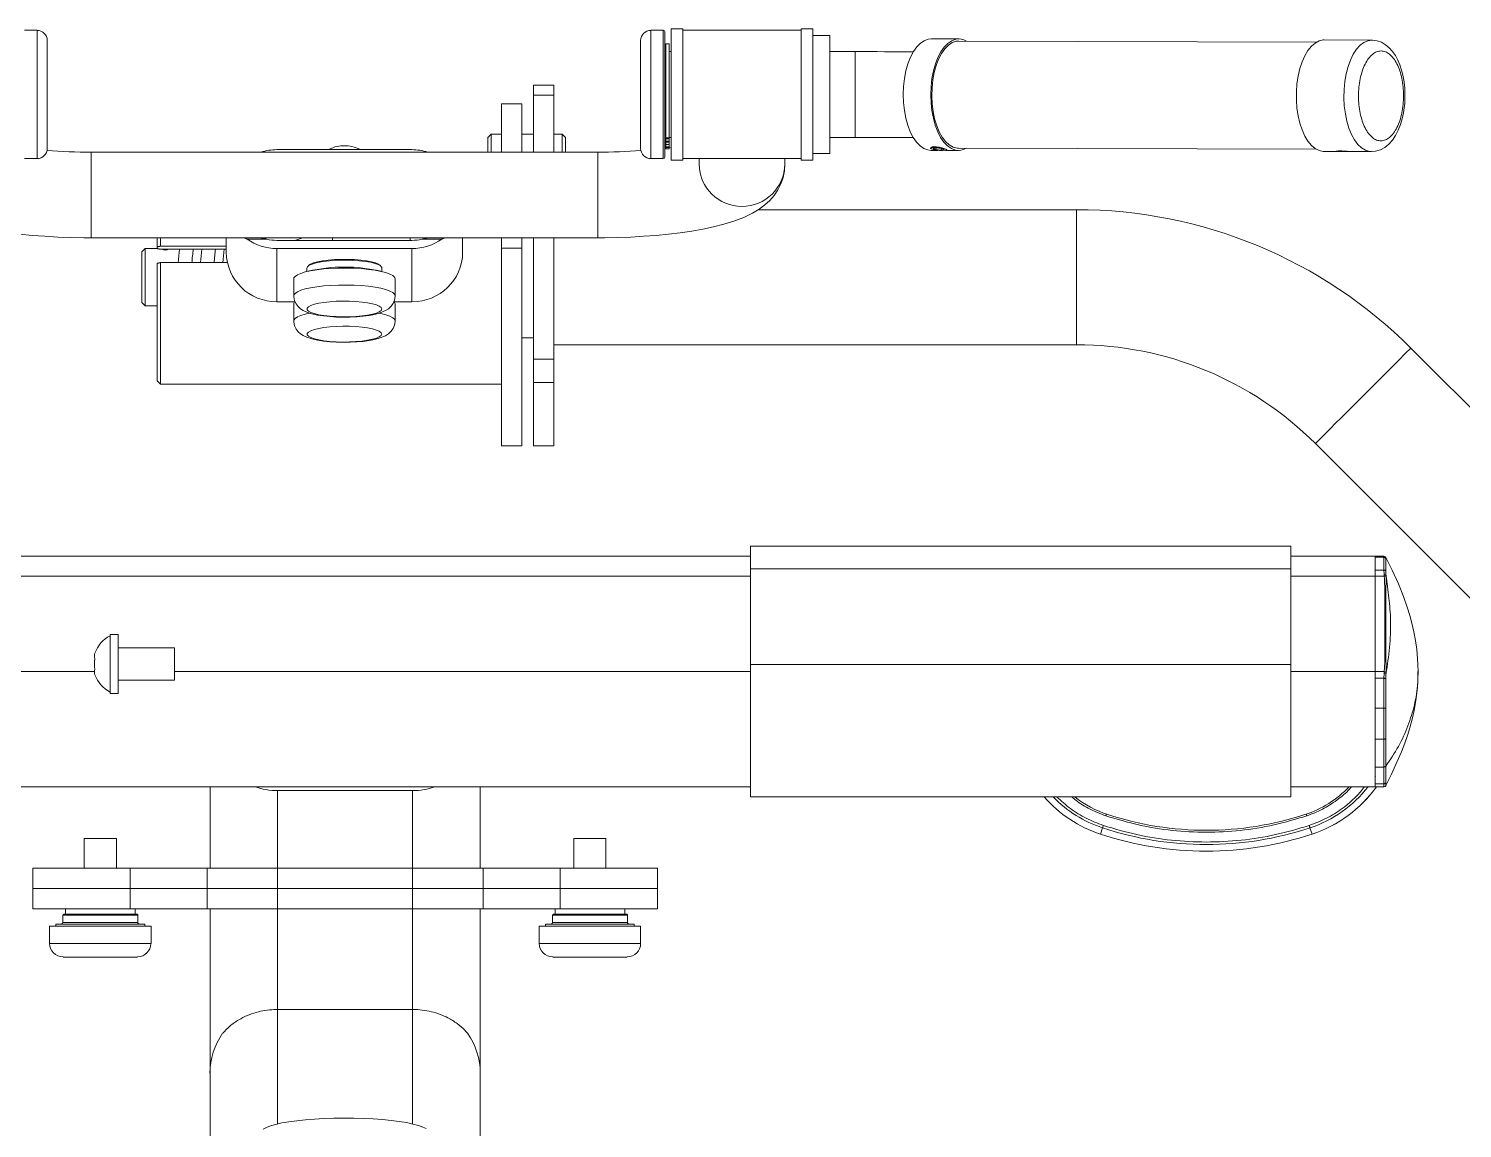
# Model space of a CAD drawing. Extents: x -32840 to 422982, y 280745 to 888746.
# Drawn here: x 221009.3 to 221427.2, y 401442.3 to 401762.9 of the extents above; entities that cross this region are included whole.
import ezdxf

# ---------------------------------------------------------------- set-up
doc = ezdxf.new("R2010")
doc.units = 0
doc.header["$LTSCALE"] = 1000
doc.layers.add('A-FUR', color=33, linetype='Continuous', plot=False, transparency=0.5)

# ---------------------------------------------------------------- blocks, each defined once
blk = doc.blocks.new('REC-GYM-08')
at = {"linetype": 'Continuous', "lineweight": 15}
for p, q in [((326.718, -691.905), (326.572, -691.905)), ((326.718, -693.268), (326.718, -691.905)), ((334.017, -691.905), (333.872, -691.905)), ((333.872, -691.905), (333.872, -693.402)), ((334.017, -693.402), (334.017, -691.905)), ((334.246, -691.886), (334.108, -691.886)), ((334.108, -691.886), (334.108, -692.45)), ((334.246, -691.886), (334.246, -692.45)), ((335.624, -691.905), (334.246, -691.905)), ((335.761, -691.886), (335.624, -691.886)), ((335.624, -693.421), (335.624, -691.886)), ((335.761, -693.421), (335.761, -691.886)), ((326.836, -693.171), (326.836, -692.024)), ((333.754, -692.024), (333.754, -693.283)), ((334.037, -691.925), (334.037, -693.382)), ((334.088, -692.063), (334.049, -692.063)), ((334.049, -693.159), (334.049, -692.063)), ((334.088, -693.159), (334.088, -692.063)), ((335.958, -691.965), (335.761, -691.965)), ((335.958, -691.965), (335.958, -693.342)), ((337.462, -692.006), (337.142, -692.005)), ((341.635, -692.043), (337.462, -692.031)), ((342.279, -692.019), (341.724, -692.018)), ((334.049, -692.213), (334.037, -692.213)), ((334.108, -692.154), (334.088, -692.154)), ((336.256, -692.154), (335.958, -692.154)), ((336.256, -692.154), (336.256, -693.154)), ((332.742, -692.545), (332.505, -692.545)), ((332.505, -692.663), (332.505, -692.545)), ((332.742, -692.545), (332.742, -692.663)), ((334.108, -692.45), (334.108, -693.421)), ((334.246, -692.45), (334.246, -693.421)), ((332.742, -692.663), (332.505, -692.663)), ((332.505, -693.326), (332.505, -692.663)), ((332.742, -693.326), (332.742, -692.663)), ((332.368, -692.763), (332.131, -692.763)), ((332.131, -693.326), (332.131, -692.763)), ((332.368, -693.326), (332.368, -692.763)), ((334.037, -693.094), (334.049, -693.094)), ((326.836, -693.283), (326.836, -693.171)), ((332.013, -693.117), (331.974, -693.157)), ((331.974, -693.326), (331.974, -693.157)), ((332.131, -693.117), (332.013, -693.117)), ((332.013, -693.117), (332.013, -693.326)), ((332.505, -693.117), (332.368, -693.117)), ((332.84, -693.117), (332.742, -693.117)), ((332.879, -693.157), (332.84, -693.117)), ((332.84, -693.326), (332.84, -693.117)), ((332.879, -693.157), (332.879, -693.326)), ((334.049, -693.159), (334.088, -693.159)), ((334.049, -693.169), (334.049, -693.159)), ((334.049, -693.169), (334.088, -693.169)), ((334.049, -693.199), (334.049, -693.169)), ((334.049, -693.199), (334.088, -693.199)), ((334.049, -693.209), (334.049, -693.199)), ((334.049, -693.209), (334.088, -693.209)), ((334.049, -693.235), (334.049, -693.209)), ((334.049, -693.235), (334.088, -693.235)), ((334.049, -693.236), (334.049, -693.235)), ((334.049, -693.236), (334.088, -693.236)), ((334.049, -693.263), (334.049, -693.236)), ((334.088, -693.154), (334.108, -693.154)), ((334.088, -693.169), (334.088, -693.159)), ((334.088, -693.199), (334.088, -693.169)), ((334.088, -693.209), (334.088, -693.199)), ((334.088, -693.235), (334.088, -693.209)), ((334.088, -693.236), (334.088, -693.235)), ((334.088, -693.263), (334.088, -693.236)), ((335.958, -693.154), (336.256, -693.154)), ((326.572, -693.402), (326.718, -693.402)), ((326.718, -693.402), (326.718, -693.268)), ((333.254, -693.326), (327.348, -693.326)), ((327.348, -694.326), (327.348, -693.326)), ((329.513, -693.297), (331.088, -693.297)), ((333.254, -694.326), (333.254, -693.326)), ((333.872, -693.402), (334.017, -693.402)), ((334.049, -693.28), (334.037, -693.281)), ((334.049, -693.263), (334.088, -693.263)), ((334.049, -693.273), (334.049, -693.263)), ((334.049, -693.273), (334.088, -693.273)), ((334.049, -693.287), (334.049, -693.273)), ((334.049, -693.287), (334.088, -693.287)), ((334.049, -693.287), (334.088, -693.287)), ((334.049, -693.287), (334.049, -693.287)), ((334.088, -693.273), (334.088, -693.263)), ((334.108, -693.272), (334.088, -693.274)), ((334.088, -693.287), (334.088, -693.273)), ((334.088, -693.287), (334.088, -693.287)), ((334.108, -693.421), (334.246, -693.421)), ((334.246, -693.402), (335.624, -693.402)), ((334.435, -693.402), (334.435, -693.468)), ((335.435, -693.468), (335.435, -693.402)), ((335.624, -693.421), (335.761, -693.421)), ((335.761, -693.342), (335.958, -693.342)), ((337.138, -693.305), (337.216, -693.305)), ((337.139, -693.278), (337.139, -693.279)), ((337.197, -693.275), (337.165, -693.282)), ((337.165, -693.282), (337.196, -693.296)), ((337.198, -693.276), (337.196, -693.296)), ((337.196, -693.296), (337.259, -693.303)), ((337.26, -693.283), (337.197, -693.275)), ((337.259, -693.303), (337.261, -693.283)), ((337.259, -693.303), (337.291, -693.297)), ((337.291, -693.297), (337.26, -693.283)), ((337.31, -693.305), (337.459, -693.306)), ((337.317, -693.3), (337.317, -693.298)), ((337.459, -693.281), (341.632, -693.293)), ((341.721, -693.318), (341.866, -693.318)), ((341.866, -693.317), (341.866, -693.318)), ((342.037, -693.319), (342.275, -693.319)), ((338.836, -693.997), (335.126, -693.997)), ((338.836, -695.572), (338.836, -693.997)), ((327.348, -694.326), (333.254, -694.326)), ((328.116, -694.431), (328.116, -694.326)), ((328.116, -694.431), (328.116, -694.45)), ((328.155, -694.326), (328.155, -694.423)), ((328.155, -694.423), (328.923, -694.423)), ((328.923, -694.326), (328.923, -694.494)), ((329.395, -694.341), (329.166, -694.341)), ((331.088, -694.355), (329.513, -694.355)), ((330.163, -694.326), (330.163, -694.355)), ((331.068, -694.326), (331.068, -694.355)), ((331.435, -694.341), (331.207, -694.341)), ((331.679, -694.494), (331.679, -694.326)), ((332.131, -694.446), (332.131, -694.326)), ((332.368, -694.446), (332.368, -694.326)), ((332.505, -695.742), (332.505, -694.326)), ((332.742, -695.742), (332.742, -694.326)), ((327.978, -694.45), (327.939, -694.489)), ((327.939, -695.08), (327.939, -694.489)), ((328.116, -694.45), (327.978, -694.45)), ((327.978, -694.45), (327.978, -695.119)), ((328.155, -694.459), (328.923, -694.459)), ((329.513, -694.451), (329.513, -695.071)), ((331.088, -694.451), (329.513, -694.451)), ((331.088, -694.451), (331.088, -695.071)), ((332.131, -694.446), (332.368, -694.446)), ((332.131, -696.753), (332.131, -694.446)), ((332.368, -696.753), (332.368, -694.446)), ((328.116, -695.995), (328.116, -694.624)), ((328.155, -694.615), (328.155, -696.034)), ((328.936, -694.615), (328.155, -694.615)), ((329.863, -694.678), (329.863, -694.719)), ((330.738, -694.719), (330.738, -694.678)), ((329.709, -694.804), (329.709, -695.002)), ((330.892, -695.002), (330.892, -694.804)), ((327.939, -695.08), (327.978, -695.119)), ((329.722, -695.071), (329.513, -695.071)), ((329.709, -695.097), (329.709, -695.295)), ((331.088, -695.071), (330.879, -695.071)), ((330.892, -695.295), (330.892, -695.097)), ((327.978, -695.119), (328.116, -695.119)), ((332.368, -695.493), (332.505, -695.493)), ((338.836, -695.572), (332.742, -695.572)), ((332.505, -695.742), (332.742, -695.742)), ((332.505, -696.011), (332.505, -695.742)), ((332.742, -695.742), (332.742, -696.011)), ((347.466, -700.344), (342.733, -695.611)), ((328.116, -695.995), (328.155, -696.034)), ((328.155, -696.034), (332.131, -696.034)), ((332.505, -696.011), (332.742, -696.011)), ((332.505, -696.753), (332.505, -696.011)), ((332.742, -696.753), (332.742, -696.011)), ((332.131, -696.753), (332.368, -696.753)), ((332.505, -696.753), (332.742, -696.753)), ((346.352, -701.457), (341.62, -696.725)), ((341.332, -697.922), (335.033, -697.922)), ((335.033, -698.187), (335.033, -697.922)), ((341.332, -698.187), (341.332, -697.922)), ((335.033, -698.04), (325.584, -698.04)), ((342.316, -698.04), (341.332, -698.04)), ((342.418, -698.04), (342.316, -698.04)), ((342.316, -698.271), (342.316, -698.04)), ((342.316, -698.051), (342.418, -698.051)), ((325.584, -698.271), (335.033, -698.271)), ((341.332, -698.187), (335.033, -698.187)), ((335.033, -699.301), (335.033, -698.187)), ((341.332, -699.301), (341.332, -698.187)), ((341.332, -698.271), (342.316, -698.271)), ((342.316, -698.202), (342.419, -698.202)), ((342.316, -699.384), (342.316, -698.271)), ((342.316, -698.271), (342.422, -698.271)), ((327.663, -698.951), (327.569, -698.951)), ((327.569, -699.639), (327.569, -698.951)), ((327.663, -699.639), (327.663, -698.951)), ((328.319, -699.108), (327.663, -699.108)), ((328.319, -699.483), (328.319, -699.108)), ((325.584, -699.384), (327.387, -699.384)), ((328.319, -699.384), (335.033, -699.384)), ((341.332, -699.301), (335.033, -699.301)), ((335.033, -700.846), (335.033, -699.301)), ((341.332, -700.846), (341.332, -699.301)), ((341.332, -699.384), (342.316, -699.384)), ((342.316, -700.728), (342.316, -699.384)), ((342.316, -699.384), (342.422, -699.384)), ((327.663, -699.483), (328.319, -699.483)), ((342.316, -699.463), (342.419, -699.463)), ((327.569, -699.639), (327.663, -699.639)), ((342.316, -699.811), (342.418, -699.811)), ((342.418, -699.811), (342.418, -699.811)), ((342.316, -700.173), (342.418, -700.173)), ((342.418, -700.173), (342.418, -700.173)), ((342.314, -700.614), (342.322, -700.6)), ((342.316, -700.498), (342.418, -700.498)), ((325.584, -700.728), (335.033, -700.728)), ((328.734, -700.728), (328.734, -701.679)), ((329.521, -700.773), (331.096, -700.773)), ((329.521, -701.679), (329.521, -700.773)), ((331.096, -701.679), (331.096, -700.773)), ((331.883, -701.679), (331.883, -700.728)), ((341.332, -700.728), (342.316, -700.728)), ((342.316, -700.693), (342.418, -700.693)), ((342.316, -700.728), (342.418, -700.728)), ((342.418, -700.693), (342.418, -700.693)), ((335.033, -700.846), (341.332, -700.846)), ((341.52, -701.067), (341.512, -701.043)), ((339.114, -701.281), (339.139, -701.208)), ((341.582, -701.281), (341.557, -701.208)), ((327.267, -701.333), (327.267, -701.679)), ((327.642, -701.333), (327.267, -701.333)), ((327.642, -701.679), (327.642, -701.333)), ((332.975, -701.333), (332.975, -701.679)), ((333.35, -701.333), (332.975, -701.333)), ((333.35, -701.679), (333.35, -701.333)), ((326.667, -701.679), (326.667, -701.915)), ((327.802, -701.679), (326.667, -701.679)), ((327.802, -701.915), (327.802, -701.679)), ((328.699, -701.679), (327.802, -701.679)), ((328.699, -701.915), (328.699, -701.679)), ((329.521, -701.679), (328.699, -701.679)), ((329.521, -701.915), (329.521, -701.679)), ((331.096, -701.679), (329.521, -701.679)), ((331.096, -701.915), (331.096, -701.679)), ((331.919, -701.679), (331.096, -701.679)), ((331.919, -701.915), (331.919, -701.679)), ((332.815, -701.679), (331.919, -701.679)), ((332.815, -701.915), (332.815, -701.679)), ((333.95, -701.679), (332.815, -701.679)), ((333.95, -701.915), (333.95, -701.679)), ((326.667, -701.915), (326.667, -702.151)), ((326.667, -701.915), (327.802, -701.915)), ((327.802, -701.915), (326.667, -701.915)), ((327.802, -701.915), (327.802, -702.151)), ((327.802, -701.915), (328.699, -701.915)), ((328.699, -701.915), (327.802, -701.915)), ((328.699, -701.915), (328.699, -702.151)), ((328.699, -701.915), (329.521, -701.915)), ((329.521, -701.915), (328.699, -701.915)), ((329.521, -701.915), (329.521, -702.151)), ((329.521, -701.915), (331.096, -701.915)), ((331.096, -701.915), (329.521, -701.915)), ((331.096, -701.915), (331.096, -702.151)), ((331.096, -701.915), (331.919, -701.915)), ((331.919, -701.915), (331.096, -701.915)), ((331.919, -701.915), (331.919, -702.151)), ((331.919, -701.915), (332.815, -701.915)), ((332.815, -701.915), (331.919, -701.915)), ((332.815, -701.915), (332.815, -702.151)), ((332.815, -701.915), (333.95, -701.915)), ((333.95, -701.915), (332.815, -701.915)), ((333.95, -702.151), (333.95, -701.915)), ((326.667, -702.151), (327.802, -702.151)), ((327.017, -702.226), (327.017, -702.313)), ((327.892, -702.226), (327.017, -702.226)), ((327.029, -702.214), (327.88, -702.214)), ((327.048, -702.151), (327.048, -702.214)), ((327.802, -702.151), (328.699, -702.151)), ((327.861, -702.214), (327.861, -702.151)), ((327.892, -702.313), (327.892, -702.226)), ((328.699, -702.151), (329.521, -702.151)), ((328.734, -702.151), (328.734, -704.07)), ((329.521, -702.151), (331.096, -702.151)), ((329.521, -703.326), (329.521, -702.151)), ((331.096, -702.151), (331.919, -702.151)), ((331.096, -703.326), (331.096, -702.151)), ((331.883, -704.07), (331.883, -702.151)), ((331.919, -702.151), (332.815, -702.151)), ((332.725, -702.226), (332.725, -702.313)), ((333.601, -702.226), (332.725, -702.226)), ((332.737, -702.214), (333.589, -702.214)), ((332.757, -702.151), (332.757, -702.214)), ((332.815, -702.151), (333.95, -702.151)), ((333.569, -702.214), (333.569, -702.151)), ((333.601, -702.313), (333.601, -702.226)), ((326.863, -702.354), (326.863, -702.556)), ((328.046, -702.354), (326.863, -702.354)), ((326.937, -702.329), (326.937, -702.354)), ((327.972, -702.329), (326.937, -702.329)), ((327.017, -702.313), (327.892, -702.313)), ((327.972, -702.354), (327.972, -702.329)), ((328.046, -702.556), (328.046, -702.354)), ((332.571, -702.354), (332.571, -702.556)), ((333.754, -702.354), (332.571, -702.354)), ((332.645, -702.329), (332.645, -702.354)), ((333.68, -702.329), (332.645, -702.329)), ((332.725, -702.313), (333.601, -702.313)), ((333.68, -702.354), (333.68, -702.329)), ((333.754, -702.556), (333.754, -702.354)), ((326.863, -702.556), (328.046, -702.556)), ((332.571, -702.556), (333.754, -702.556)), ((327.888, -702.714), (327.02, -702.714)), ((333.597, -702.714), (332.729, -702.714)), ((329.521, -703.326), (331.096, -703.326)), ((329.521, -704.661), (329.521, -703.326)), ((331.096, -704.661), (331.096, -703.326)), ((328.734, -704.07), (328.734, -704.91)), ((331.883, -704.91), (331.883, -704.07))]:
    blk.add_line(p, q, dxfattribs=at)
at = {"linetype": 'Continuous', "lineweight": 15, "flags": 128}
for points in [[(337.138, -693.305), (337.103, -693.301), (337.056, -693.283), (337.011, -693.253), (336.969, -693.209), (336.931, -693.154), (336.897, -693.088), (336.868, -693.012), (336.845, -692.93), (336.828, -692.841), (336.818, -692.748), (336.815, -692.654), (336.819, -692.559), (336.83, -692.466), (336.847, -692.378), (336.87, -692.295), (336.899, -692.22), (336.934, -692.154), (336.973, -692.099), (337.015, -692.056), (337.06, -692.026), (337.107, -692.009), (337.142, -692.005)], [(337.548, -693.281), (337.518, -693.295), (337.471, -693.305), (337.423, -693.302), (337.377, -693.284), (337.332, -693.253), (337.29, -693.21), (337.251, -693.155), (337.217, -693.089), (337.189, -693.013), (337.166, -692.931), (337.149, -692.842), (337.139, -692.749), (337.136, -692.655), (337.139, -692.56), (337.15, -692.467), (337.167, -692.379), (337.191, -692.296), (337.22, -692.221), (337.254, -692.155), (337.293, -692.1), (337.335, -692.057), (337.38, -692.027), (337.427, -692.009), (337.474, -692.006), (337.522, -692.017), (337.552, -692.031)], [(337.459, -693.281), (337.442, -693.28), (337.396, -693.268), (337.351, -693.242), (337.309, -693.203), (337.27, -693.152), (337.235, -693.09), (337.205, -693.018), (337.181, -692.938), (337.163, -692.852), (337.152, -692.761), (337.148, -692.668), (337.151, -692.575), (337.161, -692.483), (337.177, -692.396), (337.2, -692.314), (337.228, -692.24), (337.262, -692.175), (337.3, -692.121), (337.342, -692.078), (337.386, -692.049), (337.432, -692.033), (337.462, -692.031)], [(341.721, -693.318), (341.711, -693.317), (341.664, -693.308), (341.618, -693.284), (341.574, -693.247), (341.533, -693.198), (341.497, -693.138), (341.465, -693.067), (341.439, -692.988), (341.419, -692.903), (341.405, -692.812), (341.398, -692.718), (341.398, -692.623), (341.405, -692.529), (341.419, -692.438), (341.439, -692.352), (341.465, -692.273), (341.497, -692.202), (341.533, -692.141), (341.574, -692.091), (341.618, -692.054), (341.664, -692.029), (341.711, -692.018), (341.724, -692.018)], [(342.275, -693.319), (342.251, -693.318), (342.204, -693.304), (342.159, -693.276), (342.116, -693.235), (342.076, -693.183), (342.041, -693.119), (342.011, -693.046), (341.987, -692.965), (341.969, -692.878), (341.957, -692.786), (341.952, -692.692), (341.954, -692.597), (341.963, -692.503), (341.979, -692.414), (342.001, -692.329), (342.028, -692.252), (342.062, -692.184), (342.099, -692.126), (342.141, -692.08), (342.185, -692.047), (342.232, -692.026), (342.279, -692.019)], [(342.664, -692.671), (342.661, -692.581), (342.658, -692.545), (342.65, -692.486), (342.639, -692.428), (342.623, -692.368), (342.604, -692.309), (342.58, -692.252), (342.552, -692.199), (342.518, -692.151), (342.48, -692.108), (342.438, -692.073), (342.391, -692.045), (342.341, -692.027), (342.287, -692.02), (342.271, -692.021)], [(342.274, -693.319), (342.322, -693.315), (342.38, -693.298), (342.43, -693.271), (342.476, -693.233), (342.519, -693.185), (342.555, -693.13), (342.586, -693.069), (342.612, -693.005), (342.631, -692.939), (342.647, -692.866), (342.655, -692.811), (342.661, -692.76), (342.664, -692.671)], [(337.314, -693.302), (337.319, -693.301), (337.322, -693.297), (337.315, -693.292), (337.31, -693.29), (337.29, -693.282), (337.264, -693.274), (337.233, -693.267), (337.202, -693.263), (337.173, -693.262), (337.151, -693.265), (337.137, -693.271), (337.134, -693.279), (337.141, -693.287), (337.146, -693.289), (337.146, -693.289)], [(337.272, -693.309), (337.239, -693.308), (337.204, -693.303), (337.173, -693.297), (337.15, -693.289), (337.139, -693.282), (337.142, -693.275), (337.158, -693.271), (337.184, -693.27), (337.217, -693.271), (337.252, -693.276), (337.283, -693.282), (337.306, -693.29), (337.317, -693.297), (337.314, -693.303), (337.298, -693.308), (337.272, -693.309)], [(325.167, -693.468), (325.173, -693.549), (325.19, -693.629), (325.217, -693.704), (325.253, -693.772), (325.295, -693.834), (325.344, -693.89), (325.399, -693.941), (325.461, -693.988), (325.532, -694.032), (325.617, -694.075), (325.723, -694.118), (325.848, -694.159), (325.977, -694.193), (326.107, -694.221), (326.24, -694.245), (326.377, -694.265), (326.517, -694.283), (326.662, -694.297), (326.809, -694.308), (326.959, -694.317), (327.111, -694.323), (327.264, -694.325), (327.348, -694.326)], [(333.254, -694.326), (333.334, -694.326), (333.487, -694.323), (333.639, -694.317), (333.788, -694.308), (333.935, -694.297), (334.078, -694.283), (334.216, -694.266), (334.35, -694.247), (334.479, -694.224), (334.604, -694.198), (334.723, -694.167), (334.84, -694.131), (334.956, -694.087), (335.056, -694.039), (335.134, -693.992), (335.201, -693.942), (335.259, -693.889), (335.309, -693.83), (335.353, -693.766), (335.388, -693.696), (335.414, -693.621), (335.43, -693.543), (335.435, -693.468)], [(328.639, -694.459), (328.631, -694.534), (328.623, -694.615)], [(330.738, -694.678), (330.737, -694.67), (330.723, -694.654), (330.695, -694.638), (330.655, -694.624), (330.603, -694.611), (330.542, -694.601), (330.473, -694.593), (330.398, -694.588), (330.32, -694.585), (330.242, -694.586), (330.166, -694.59), (330.093, -694.596), (330.028, -694.606), (329.971, -694.617), (329.925, -694.631), (329.891, -694.646), (329.87, -694.662), (329.863, -694.678), (329.863, -694.678)], [(329.886, -694.646), (329.904, -694.634), (329.939, -694.619), (329.986, -694.606), (330.044, -694.595), (330.111, -694.586), (330.184, -694.58), (330.261, -694.577), (330.34, -694.577), (330.417, -694.58), (330.491, -694.586), (330.557, -694.595), (330.615, -694.606), (330.663, -694.619), (330.698, -694.634), (330.719, -694.65), (330.72, -694.651)], [(330.892, -694.804), (330.885, -694.785), (330.865, -694.766), (330.831, -694.748), (330.785, -694.731), (330.727, -694.717), (330.659, -694.704), (330.583, -694.693), (330.501, -694.685), (330.413, -694.68), (330.323, -694.678), (330.233, -694.679), (330.144, -694.683), (330.059, -694.689), (329.979, -694.698), (329.907, -694.71), (329.844, -694.724), (329.792, -694.74), (329.752, -694.757), (329.725, -694.775), (329.711, -694.794), (329.709, -694.804)], [(329.709, -695.002), (329.711, -694.992), (329.725, -694.973), (329.752, -694.955), (329.792, -694.937), (329.844, -694.922), (329.907, -694.908), (329.979, -694.896), (330.059, -694.887), (330.144, -694.88), (330.233, -694.877), (330.323, -694.876), (330.413, -694.878), (330.501, -694.883), (330.583, -694.891), (330.659, -694.902), (330.727, -694.914), (330.785, -694.929), (330.831, -694.946), (330.865, -694.964), (330.885, -694.982), (330.892, -695.002)], [(329.72, -695.073), (329.711, -695.087), (329.709, -695.097)], [(329.71, -695.002), (329.71, -695.015), (329.719, -695.06), (329.737, -695.097), (329.76, -695.128), (329.788, -695.152), (329.821, -695.173), (329.862, -695.192), (329.922, -695.212), (329.985, -695.226), (330.058, -695.237), (330.133, -695.245), (330.21, -695.25), (330.289, -695.251), (330.368, -695.25), (330.446, -695.247), (330.52, -695.24), (330.59, -695.23), (330.656, -695.218), (330.717, -695.2), (330.779, -695.174), (330.814, -695.152), (330.843, -695.125), (330.868, -695.091), (330.885, -695.052), (330.892, -695.008), (330.892, -695.002)], [(330.735, -695.155), (330.728, -695.139), (330.707, -695.123), (330.673, -695.108), (330.628, -695.095), (330.571, -695.083), (330.506, -695.074), (330.435, -695.068), (330.359, -695.064), (330.281, -695.063), (330.204, -695.065), (330.13, -695.071), (330.062, -695.078), (330.001, -695.089), (329.95, -695.101), (329.91, -695.115), (329.882, -695.131), (329.868, -695.147), (329.868, -695.164), (329.882, -695.18), (329.91, -695.196), (329.95, -695.21), (330.001, -695.222), (330.062, -695.233), (330.13, -695.24), (330.204, -695.245), (330.281, -695.248), (330.359, -695.247), (330.435, -695.243), (330.506, -695.237), (330.571, -695.228), (330.628, -695.216), (330.673, -695.203), (330.707, -695.188), (330.728, -695.172), (330.735, -695.155)], [(330.892, -695.097), (330.885, -695.078), (330.882, -695.074)], [(329.709, -695.295), (329.711, -695.285), (329.725, -695.266), (329.752, -695.248), (329.792, -695.23), (329.844, -695.215), (329.895, -695.203)], [(330.707, -695.203), (330.727, -695.207), (330.785, -695.222), (330.831, -695.239), (330.865, -695.257), (330.885, -695.275), (330.892, -695.295)], [(329.71, -695.295), (329.71, -695.308), (329.719, -695.353), (329.737, -695.39), (329.76, -695.421), (329.788, -695.445), (329.821, -695.466), (329.862, -695.486), (329.922, -695.505), (329.985, -695.519), (330.058, -695.53), (330.133, -695.538), (330.21, -695.543), (330.289, -695.544), (330.368, -695.543), (330.446, -695.54), (330.52, -695.533), (330.59, -695.523), (330.656, -695.511), (330.717, -695.493), (330.779, -695.467), (330.814, -695.445), (330.843, -695.418), (330.868, -695.385), (330.885, -695.345), (330.892, -695.301), (330.892, -695.295)], [(330.735, -695.449), (330.728, -695.432), (330.707, -695.416), (330.673, -695.401), (330.628, -695.388), (330.571, -695.376), (330.506, -695.367), (330.435, -695.361), (330.359, -695.357), (330.281, -695.356), (330.204, -695.359), (330.13, -695.364), (330.062, -695.372), (330.001, -695.382), (329.95, -695.394), (329.91, -695.409), (329.882, -695.424), (329.868, -695.44), (329.868, -695.457), (329.882, -695.473), (329.91, -695.489), (329.95, -695.503), (330.001, -695.515), (330.062, -695.526), (330.13, -695.533), (330.204, -695.539), (330.281, -695.541), (330.359, -695.54), (330.435, -695.536), (330.506, -695.53), (330.571, -695.521), (330.628, -695.509), (330.673, -695.496), (330.707, -695.481), (330.728, -695.465), (330.735, -695.449)], [(341.62, -696.725), (341.625, -696.72), (341.64, -696.704), (341.666, -696.679), (341.701, -696.644), (341.745, -696.6), (341.796, -696.548), (341.855, -696.489), (341.92, -696.424), (341.99, -696.355), (342.063, -696.281), (342.139, -696.206), (342.215, -696.13), (342.29, -696.055), (342.363, -695.982), (342.433, -695.912), (342.498, -695.847), (342.557, -695.788), (342.608, -695.736), (342.652, -695.692), (342.687, -695.657), (342.713, -695.632), (342.728, -695.616), (342.733, -695.611)], [(342.418, -698.051), (342.418, -698.051)], [(342.818, -699.384), (342.816, -699.307), (342.811, -699.232), (342.801, -699.126), (342.787, -699.024), (342.769, -698.922), (342.746, -698.821), (342.722, -698.731), (342.691, -698.632), (342.647, -698.508), (342.588, -698.363), (342.515, -698.203), (342.443, -698.056)], [(342.443, -700.712), (342.507, -700.582), (342.571, -700.443), (342.623, -700.321), (342.662, -700.219), (342.693, -700.13), (342.721, -700.042), (342.748, -699.939), (342.77, -699.84), (342.791, -699.723), (342.809, -699.571), (342.818, -699.384)], [(342.418, -700.498), (342.418, -700.498)], [(342.418, -700.727), (342.418, -700.727), (342.418, -700.701), (342.418, -700.693), (342.418, -700.693), (342.418, -700.693)], [(339.184, -701.043), (339.184, -701.043), (339.183, -701.047), (339.181, -701.051), (339.18, -701.056), (339.178, -701.061), (339.176, -701.067)], [(339.139, -701.208), (339.139, -701.207), (339.14, -701.204), (339.141, -701.202), (339.142, -701.198), (339.143, -701.194), (339.145, -701.189), (339.146, -701.185), (339.148, -701.18)], [(341.557, -701.208), (341.557, -701.207), (341.556, -701.204), (341.555, -701.202), (341.554, -701.198), (341.553, -701.194), (341.551, -701.189), (341.55, -701.185), (341.548, -701.18)], [(329.355, -704.721), (329.391, -704.702), (329.439, -704.684), (329.5, -704.666), (329.572, -704.65), (329.654, -704.636), (329.746, -704.624), (329.845, -704.613), (329.951, -704.604), (330.062, -704.598), (330.177, -704.594), (330.293, -704.593), (330.409, -704.594), (330.525, -704.597), (330.637, -704.603), (330.744, -704.61), (330.845, -704.62), (330.939, -704.633), (331.024, -704.646), (331.099, -704.662), (331.163, -704.679), (331.215, -704.697), (331.254, -704.716)]]:
    blk.add_lwpolyline(points, dxfattribs=at)
at = {"linetype": 'Continuous', "lineweight": 15}
for centre, radius, start, end in [((326.718, -692.024), 0.118, 0, 90), ((333.872, -692.024), 0.118, 90, 180), ((334.017, -691.925), 0.0197, 0, 90), ((336.286, -985.216), 293.062, 89.87323, 90.00599), ((330.301, -693.619), 0.37, 103.4175, 119.494), ((330.279, -693.523), 0.272, 85.5023, 103.59), ((330.322, -693.528), 0.276, 76.3237, 94.5462), ((330.301, -693.619), 0.37, 60.506, 76.4537), ((336.289, -983.936), 290.782, 89.87334, 90.00646), ((326.718, -693.283), 0.118, 270, 0), ((327.328, -686.807), 6.519, 265.6419, 270.1796), ((329.513, -693.9), 0.603, 89.9867, 107.8771), ((331.088, -693.899), 0.602, 72.1154, 90.0208), ((333.272, -686.754), 6.572, 269.8359, 274.2425), ((333.872, -693.283), 0.118, 180, 270), ((334.017, -693.382), 0.0197, 270, 0), ((341.962, -684.558), 8.761, 269.3748, 270.4731), ((334.935, -693.459), 0.5, 181.0181, 358.9819), ((338.836, -699.509), 5.512, 45, 90), ((329.513, -693.851), 0.6, 234.6959, 270.0595), ((329.513, -693.852), 0.503, 256.3847, 270.0048), ((329.916, -694.782), 0.465, 101.0336, 113.1446), ((331.089, -693.851), 0.6, 269.9404, 305.3042), ((331.088, -693.852), 0.503, 269.9952, 283.6153), ((328.212, -694.395), 0.0753, 237.7249, 302.2751), ((333.144, -695.015), 4.797, 173.3446, 175.225), ((332.09, -694.909), 3.58, 172.7712, 175.2921), ((333.188, -694.993), 4.423, 173.0653, 175.105), ((333.641, -695.02), 4.776, 173.2529, 175.1417), ((329.507, -694.487), 0.584, 180.6708, 270.6555), ((331.095, -694.487), 0.584, 269.3444, 359.3293), ((330.301, -696.479), 1.813, 76.4774, 103.5226), ((338.836, -699.509), 3.937, 45, 90), ((342.419, -698.065), 0.0246, 19.8366, 93.4037), ((342.425, -698.302), 0.0317, 52.8518, 94.0869), ((327.74, -699.295), 0.37, 117.509, 160.096), ((327.477, -699.2), 0.0902, 159.5531, 180.021), ((327.741, -699.295), 0.354, 169.7182, 180.0784), ((327.74, -699.296), 0.353, 169.7072, 190.2928), ((327.479, -699.201), 0.0923, 159.8282, 200.1718), ((327.48, -699.39), 0.0933, 159.8967, 180.0267), ((327.476, -699.39), 0.0893, 159.4827, 200.5173), ((327.74, -699.295), 0.37, 199.904, 242.491), ((342.422, -699.418), 0.0341, 49.635, 88.8429), ((329.521, -699.986), 0.787, 250.5433, 270), ((331.096, -699.986), 0.787, 270, 289.4567), ((341.105, -699.856), 1.26, 288.1562, 316.1466), ((341.113, -699.863), 1.416, 288.2873, 322.3418), ((341.113, -699.863), 1.494, 288.2873, 324.6208), ((341.113, -699.863), 1.494, 288.2873, 324.6084), ((342.419, -700.702), 0.0261, 268.3869, 338.3042), ((339.583, -699.863), 1.494, 221.154, 251.7127), ((339.583, -699.863), 1.494, 221.1692, 251.7127), ((339.583, -699.863), 1.416, 223.9753, 251.7127), ((339.593, -699.856), 1.26, 231.8306, 251.88), ((340.348, -697.548), 3.688, 251.88, 288.1562), ((340.348, -697.548), 3.932, 251.7127, 288.2873), ((340.348, -697.548), 3.932, 251.7127, 288.2873), ((340.348, -697.548), 3.854, 251.7127, 288.2873), ((327.029, -702.226), 0.0118, 90, 180), ((327.88, -702.226), 0.0118, 0, 90), ((332.737, -702.226), 0.0118, 90, 180), ((333.589, -702.226), 0.0118, 0, 90), ((327.001, -702.313), 0.0157, 270, 0), ((327.908, -702.313), 0.0157, 180, 270), ((332.71, -702.313), 0.0157, 270, 0), ((333.616, -702.313), 0.0157, 180, 270), ((327.02, -702.556), 0.157, 180, 270), ((327.888, -702.556), 0.157, 270, 0), ((332.729, -702.556), 0.157, 180, 270), ((333.597, -702.556), 0.157, 270, 0)]:
    blk.add_arc(centre, radius, start, end, dxfattribs=at)
for centre, start_param, end_param in [((329.521, -704.07), 0.948263, 1.570796), ((331.096, -704.07), 4.712389, 5.334922)]:
    blk.add_ellipse(centre, major_axis=(0, 0.8), ratio=0.984808, start_param=start_param, end_param=end_param, dxfattribs=at)
for points, knots in [([(342.385, -693.195), (342.368, -693.193), (342.334, -693.189), (342.284, -693.159), (342.238, -693.11), (342.198, -693.045), (342.165, -692.965), (342.141, -692.874), (342.126, -692.775), (342.121, -692.672), (342.126, -692.569), (342.141, -692.47), (342.165, -692.378), (342.198, -692.298), (342.238, -692.232), (342.284, -692.183), (342.334, -692.151), (342.368, -692.147), (342.385, -692.145)], [0, 0, 0, 0, 0.0625, 0.124999, 0.1875, 0.250001, 0.312501, 0.375, 0.437501, 0.5, 0.5625, 0.625, 0.687499, 0.75, 0.812499, 0.874999, 0.937499, 1, 1, 1, 1]), ([(342.385, -692.145), (342.402, -692.147), (342.437, -692.15), (342.486, -692.181), (342.532, -692.229), (342.572, -692.295), (342.605, -692.374), (342.629, -692.465), (342.644, -692.564), (342.649, -692.667), (342.644, -692.771), (342.629, -692.87), (342.605, -692.961), (342.572, -693.042), (342.532, -693.108), (342.486, -693.157), (342.437, -693.188), (342.402, -693.193), (342.385, -693.195)], [0, 0, 0, 0, 0.062499, 0.124999, 0.1875, 0.249999, 0.3125, 0.375, 0.4375, 0.499999, 0.5625, 0.625, 0.6875, 0.75, 0.812501, 0.875, 0.9375, 1, 1, 1, 1]), ([(337.146, -693.289), (337.151, -693.291), (337.158, -693.294), (337.169, -693.296), (337.17, -693.296)], [0, 0, 0, 0, 0.845623, 1, 1, 1, 1]), ([(342.039, -693.319), (342.032, -693.319), (342.02, -693.318), (341.992, -693.316), (341.96, -693.314), (341.928, -693.312), (341.899, -693.312), (341.877, -693.313), (341.863, -693.315), (341.863, -693.316), (341.862, -693.317)], [0, 0, 0, 0, 0.1279, 0.255774, 0.384487, 0.513793, 0.642171, 0.769545, 0.897406, 1, 1, 1, 1]), ([(331.276, -694.326), (331.263, -694.33), (331.241, -694.336), (331.217, -694.339), (331.207, -694.341)], [0, 0, 0, 0, 0.594226, 1, 1, 1, 1]), ([(342.316, -698.202), (342.316, -698.166), (342.316, -698.095), (342.316, -698.065), (342.316, -698.051)], [0, 0, 0, 0, 0.50006, 1, 1, 1, 1]), ([(342.418, -698.051), (342.418, -698.051), (342.418, -698.051), (342.418, -698.039), (342.418, -698.041), (342.418, -698.041)], [0, 0, 0, 0, 0.000018, 0.704541, 1, 1, 1, 1]), ([(342.419, -698.202), (342.419, -698.202), (342.419, -698.202), (342.418, -698.14), (342.418, -698.109), (342.418, -698.072), (342.418, -698.051), (342.418, -698.051), (342.418, -698.051)], [0, 0, 0, 0, 0.000005, 0.161753, 0.500545, 0.760146, 0.999994, 1, 1, 1, 1]), ([(342.418, -698.051), (342.421, -698.051), (342.427, -698.052), (342.435, -698.057), (342.44, -698.062), (342.442, -698.065), (342.442, -698.066)], [0, 0, 0, 0, 0.305024, 0.610065, 0.943043, 1, 1, 1, 1]), ([(342.442, -698.057), (342.442, -698.056), (342.442, -698.055), (342.442, -698.061), (342.442, -698.066)], [0, 0, 0, 0, 0.285588, 1, 1, 1, 1]), ([(342.442, -698.066), (342.442, -698.072), (342.442, -698.084), (342.442, -698.12), (342.442, -698.164), (342.442, -698.2), (342.443, -698.212)], [0, 0, 0, 0, 0.239956, 0.499207, 0.837117, 1, 1, 1, 1]), ([(342.421, -698.255), (342.421, -698.248), (342.42, -698.236), (342.42, -698.217), (342.419, -698.209), (342.419, -698.202), (342.419, -698.202)], [0, 0, 0, 0, 0.343729, 0.687503, 0.999963, 1, 1, 1, 1]), ([(342.419, -698.202), (342.421, -698.202), (342.426, -698.202), (342.433, -698.204), (342.438, -698.208), (342.441, -698.211), (342.443, -698.212)], [0, 0, 0, 0, 0.250001, 0.499945, 0.749933, 1, 1, 1, 1]), ([(342.422, -698.271), (342.422, -698.271), (342.422, -698.264), (342.422, -698.26), (342.421, -698.255)], [0, 0, 0, 0, 0.000126, 1, 1, 1, 1]), ([(342.421, -698.255), (342.423, -698.255), (342.428, -698.255), (342.434, -698.256), (342.439, -698.259), (342.442, -698.261), (342.443, -698.262)], [0, 0, 0, 0, 0.249954, 0.5, 0.749991, 1, 1, 1, 1]), ([(342.422, -699.384), (342.424, -699.365), (342.427, -699.326), (342.429, -699.247), (342.429, -699.111), (342.429, -698.934), (342.429, -698.678), (342.431, -698.471), (342.426, -698.315), (342.423, -698.278), (342.422, -698.271)], [0, 0, 0, 0, 0.052695, 0.105366, 0.210676, 0.421285, 0.580921, 0.900215, 0.980046, 1, 1, 1, 1]), ([(342.443, -698.212), (342.443, -698.217), (342.443, -698.227), (342.443, -698.244), (342.443, -698.256), (342.443, -698.262)], [0, 0, 0, 0, 0.309748, 0.654567, 1, 1, 1, 1]), ([(342.443, -699.409), (342.459, -699.308), (342.49, -699.106), (342.503, -698.812), (342.48, -698.527), (342.456, -698.351), (342.443, -698.262)], [0, 0, 0, 0, 0.280367, 0.559824, 0.779647, 1, 1, 1, 1]), ([(342.444, -698.277), (342.444, -698.284), (342.445, -698.32), (342.44, -698.47), (342.44, -698.68), (342.44, -698.935), (342.44, -699.112), (342.442, -699.25), (342.445, -699.331), (342.444, -699.372), (342.444, -699.392)], [0, 0, 0, 0, 0.020083, 0.100287, 0.419205, 0.578585, 0.788869, 0.894124, 0.946983, 1, 1, 1, 1]), ([(342.419, -699.463), (342.419, -699.463), (342.419, -699.455), (342.42, -699.442), (342.42, -699.421), (342.421, -699.407), (342.421, -699.401)], [0, 0, 0, 0, 0.000034, 0.312072, 0.656052, 1, 1, 1, 1]), ([(342.421, -699.401), (342.422, -699.396), (342.422, -699.39), (342.422, -699.384), (342.422, -699.384)], [0, 0, 0, 0, 0.999876, 1, 1, 1, 1]), ([(342.443, -699.409), (342.442, -699.408), (342.439, -699.405), (342.434, -699.403), (342.428, -699.401), (342.423, -699.401), (342.421, -699.401)], [0, 0, 0, 0, 0.250007, 0.500021, 0.749964, 1, 1, 1, 1]), ([(342.813, -699.384), (342.814, -699.43), (342.816, -699.559), (342.779, -699.772), (342.704, -700.019), (342.595, -700.259), (342.493, -700.411), (342.442, -700.487)], [0, 0, 0, 0, 0.119872, 0.339733, 0.559968, 0.77988, 1, 1, 1, 1]), ([(342.443, -699.409), (342.443, -699.409), (342.443, -699.416), (342.443, -699.43), (342.443, -699.45), (342.443, -699.464), (342.443, -699.471)], [0, 0, 0, 0, 0.001506, 0.344924, 0.689218, 1, 1, 1, 1]), ([(342.316, -699.811), (342.316, -699.748), (342.316, -699.623), (342.316, -699.516), (342.316, -699.463)], [0, 0, 0, 0, 0.500201, 1, 1, 1, 1]), ([(342.418, -699.811), (342.418, -699.811), (342.418, -699.784), (342.418, -699.721), (342.418, -699.62), (342.418, -699.53), (342.419, -699.48), (342.419, -699.463), (342.419, -699.463)], [0, 0, 0, 0, 0.000006, 0.215066, 0.500165, 0.837378, 0.999993, 1, 1, 1, 1]), ([(342.443, -699.471), (342.441, -699.469), (342.438, -699.467), (342.433, -699.465), (342.426, -699.463), (342.421, -699.463), (342.419, -699.463)], [0, 0, 0, 0, 0.250002, 0.499974, 0.749994, 1, 1, 1, 1]), ([(342.443, -699.471), (342.442, -699.487), (342.442, -699.538), (342.442, -699.626), (342.443, -699.726), (342.442, -699.787), (342.442, -699.814)], [0, 0, 0, 0, 0.162551, 0.499358, 0.782645, 1, 1, 1, 1]), ([(342.316, -700.173), (342.316, -700.113), (342.316, -699.994), (342.316, -699.872), (342.316, -699.811)], [0, 0, 0, 0, 0.499997, 1, 1, 1, 1]), ([(342.418, -700.173), (342.418, -700.173), (342.418, -700.153), (342.418, -700.094), (342.418, -700.003), (342.418, -699.902), (342.418, -699.841), (342.418, -699.811), (342.418, -699.811)], [0, 0, 0, 0, 0.000007, 0.170557, 0.499955, 0.74851, 0.999994, 1, 1, 1, 1]), ([(342.442, -699.814), (342.442, -699.814), (342.442, -699.814), (342.44, -699.813), (342.435, -699.812), (342.427, -699.811), (342.421, -699.811), (342.418, -699.811)], [0, 0, 0, 0, 0.029637, 0.085335, 0.390271, 0.695155, 1, 1, 1, 1]), ([(342.442, -699.814), (342.442, -699.843), (342.442, -699.903), (342.442, -700.002), (342.442, -700.091), (342.442, -700.148), (342.442, -700.168)], [0, 0, 0, 0, 0.250209, 0.499351, 0.82954, 1, 1, 1, 1]), ([(342.316, -700.498), (342.316, -700.45), (342.316, -700.353), (342.316, -700.233), (342.316, -700.173)], [0, 0, 0, 0, 0.500006, 1, 1, 1, 1]), ([(342.442, -700.168), (342.442, -700.168), (342.44, -700.169), (342.435, -700.171), (342.427, -700.172), (342.421, -700.173), (342.418, -700.173)], [0, 0, 0, 0, 0.056408, 0.389303, 0.694663, 1, 1, 1, 1]), ([(342.418, -700.498), (342.418, -700.483), (342.418, -700.436), (342.418, -700.346), (342.418, -700.25), (342.418, -700.19), (342.418, -700.173), (342.418, -700.173)], [0, 0, 0, 0, 0.161984, 0.507129, 0.85525, 0.999994, 1, 1, 1, 1]), ([(342.442, -700.168), (342.442, -700.185), (342.442, -700.244), (342.442, -700.338), (342.442, -700.428), (342.442, -700.471), (342.442, -700.487), (342.442, -700.487)], [0, 0, 0, 0, 0.145031, 0.49306, 0.838185, 0.999992, 1, 1, 1, 1]), ([(342.316, -700.693), (342.316, -700.671), (342.316, -700.625), (342.316, -700.54), (342.316, -700.498)], [0, 0, 0, 0, 0.50004, 1, 1, 1, 1]), ([(342.442, -700.487), (342.442, -700.487), (342.44, -700.49), (342.436, -700.494), (342.427, -700.497), (342.421, -700.498), (342.418, -700.498)], [0, 0, 0, 0, 0.049904, 0.385814, 0.692885, 1, 1, 1, 1]), ([(342.418, -700.693), (342.418, -700.693), (342.418, -700.693), (342.418, -700.658), (342.418, -700.611), (342.418, -700.55), (342.418, -700.506), (342.418, -700.498)], [0, 0, 0, 0, 0.000006, 0.230442, 0.500847, 0.90846, 1, 1, 1, 1]), ([(342.442, -700.487), (342.442, -700.495), (342.442, -700.539), (342.442, -700.596), (342.442, -700.649), (342.442, -700.67), (342.442, -700.679)], [0, 0, 0, 0, 0.091264, 0.498573, 0.768676, 1, 1, 1, 1]), ([(342.042, -700.728), (342.034, -700.737), (341.985, -700.797), (341.871, -700.888), (341.705, -700.996), (341.582, -701.043), (341.52, -701.067)], [0, 0, 0, 0, 0.056608, 0.371072, 0.685536, 1, 1, 1, 1]), ([(341.548, -701.18), (341.616, -701.154), (341.751, -701.102), (341.935, -700.986), (342.085, -700.861), (342.161, -700.767), (342.192, -700.728)], [0, 0, 0, 0, 0.271794, 0.543587, 0.81538, 1, 1, 1, 1]), ([(342.316, -700.724), (342.316, -700.725), (342.316, -700.731), (342.316, -700.71), (342.316, -700.693)], [0, 0, 0, 0, 0.222211, 1, 1, 1, 1]), ([(342.442, -700.679), (342.442, -700.679), (342.442, -700.68), (342.44, -700.683), (342.435, -700.688), (342.427, -700.693), (342.421, -700.693), (342.418, -700.693)], [0, 0, 0, 0, 0.039448, 0.084359, 0.389589, 0.694815, 1, 1, 1, 1]), ([(342.442, -700.679), (342.442, -700.682), (342.442, -700.698), (342.442, -700.713), (342.442, -700.712), (342.442, -700.711)], [0, 0, 0, 0, 0.120004, 0.76828, 1, 1, 1, 1]), ([(338.606, -700.846), (338.657, -700.893), (338.762, -700.989), (338.945, -701.102), (339.08, -701.154), (339.148, -701.18)], [0, 0, 0, 0, 0.323926, 0.661962, 1, 1, 1, 1]), ([(339.176, -701.067), (339.115, -701.043), (338.992, -700.995), (338.86, -700.916), (338.797, -700.86), (338.782, -700.846)], [0, 0, 0, 0, 0.435247, 0.870494, 1, 1, 1, 1]), ([(341.52, -701.067), (341.393, -701.105), (341.139, -701.182), (340.745, -701.244), (340.348, -701.266), (339.951, -701.244), (339.557, -701.182), (339.303, -701.105), (339.176, -701.067)], [0, 0, 0, 0, 0.166668, 0.333325, 0.5, 0.666668, 0.833324, 1, 1, 1, 1]), ([(339.148, -701.18), (339.278, -701.218), (339.538, -701.296), (339.941, -701.358), (340.348, -701.38), (340.755, -701.358), (341.158, -701.296), (341.418, -701.218), (341.548, -701.18)], [0, 0, 0, 0, 0.166667, 0.333325, 0.5, 0.666668, 0.833325, 1, 1, 1, 1]), ([(328.882, -703.604), (328.908, -703.575), (328.962, -703.518), (329.06, -703.449), (329.164, -703.396), (329.267, -703.359), (329.374, -703.336), (329.458, -703.327), (329.507, -703.326), (329.521, -703.326)], [0, 0, 0, 0, 0.188981, 0.377762, 0.530151, 0.682399, 0.815172, 0.947884, 1, 1, 1, 1]), ([(331.096, -703.326), (331.133, -703.327), (331.208, -703.33), (331.316, -703.35), (331.417, -703.382), (331.519, -703.427), (331.618, -703.489), (331.69, -703.552), (331.725, -703.592), (331.736, -703.604)], [0, 0, 0, 0, 0.139261, 0.278578, 0.417188, 0.555894, 0.740275, 0.924867, 1, 1, 1, 1])]:
    blk.add_open_spline(points, degree=3, knots=knots, dxfattribs=at)
for points in [[(341.862, -693.317), (341.868, -693.318)], [(328.155, -694.423), (328.116, -694.431)], [(329.166, -694.341), (329.137, -694.326)], [(329.395, -694.341), (329.324, -694.326)], [(331.467, -694.326), (331.435, -694.341)], [(328.116, -694.45), (328.155, -694.459)], [(328.116, -694.624), (328.155, -694.615)], [(342.316, -698.051), (342.316, -698.044)], [(342.316, -698.271), (342.316, -698.202)], [(342.443, -698.262), (342.444, -698.277)], [(342.316, -699.463), (342.316, -699.384)], [(342.444, -699.392), (342.443, -699.409)], [(342.442, -700.487), (342.442, -700.487)]]:
    blk.add_open_spline(points, degree=1, dxfattribs=at)

msp = doc.modelspace()

# ---------------------------------------------------------------- block references
at = {"layer": 'A-FUR', "color": 8, "ltscale": 50, "xscale": 25, "yscale": 25, "zscale": 25, "rotation": 2.604009032911076e-07}
msp.add_blockref('REC-GYM-08', (212843.84, 419060.06), dxfattribs=at)

doc.saveas('drawing.dxf')
